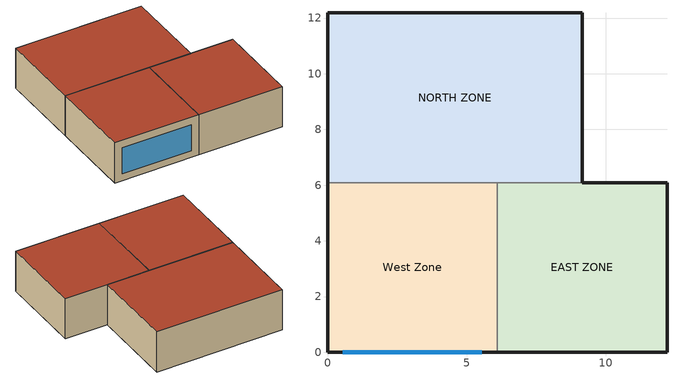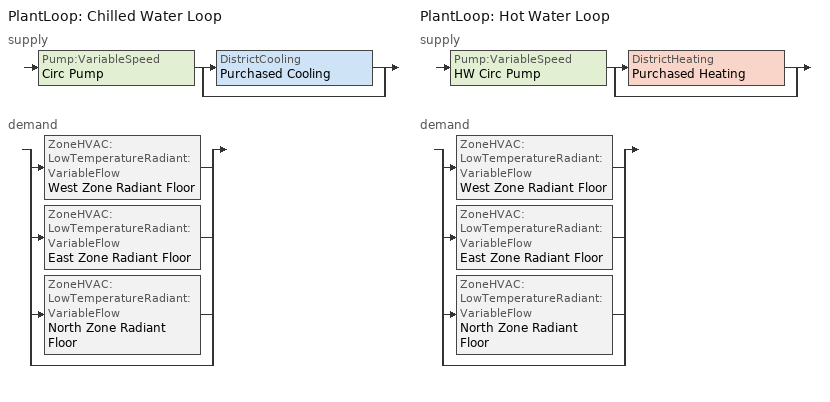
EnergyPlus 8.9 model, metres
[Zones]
West Zone
 floor ground (Slab Floor with Radiant): 0,0 0,6.1 6.1,6.1 6.1,0 z0
 wall outside (EXTWALL80): 0,6.1 0,0 6.1,0 z0:3.05
 wall to NORTH ZONE (PARTITION06): 6.1,6.1 0,6.1 z0:3.05
 wall to EAST ZONE (PARTITION06): 6.1,0 6.1,6.1 z0:3.05
 window (WIN-CON-LIGHT): 0.55,0 5.55,0 z0.5:2.5
 roof outside (ROOF34): 0,6.1 0,0 6.1,0 6.1,6.1 z3.05
EAST ZONE
 floor ground (Slab Floor with Radiant): 6.1,0 6.1,6.1 12.19,6.1 12.19,0 z0
 wall outside (EXTWALL80): 6.1,0 12.19,0 12.19,6.1 9.14,6.1 z0:3.05
 wall to NORTH ZONE (PARTITION06): 9.14,6.1 6.1,6.1 z0:3.05
 roof outside (ROOF34): 6.1,6.1 6.1,0 12.19,0 12.19,6.1 z3.05
NORTH ZONE
 floor ground (Slab Floor with Radiant): 0,6.1 0,12.19 9.14,12.19 9.14,6.1 z0
 wall outside (EXTWALL80): 9.14,6.1 9.14,12.19 0,12.19 0,6.1 z0:3.05
 roof outside (ROOF34): 0,12.19 0,6.1 9.14,6.1 9.14,12.19 z3.05
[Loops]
PlantLoop 'Chilled Water Loop'
 supply: Pump:VariableSpeed 'Circ Pump' > split
  | DistrictCooling 'Purchased Cooling'
  | bypass
 demand: split
  | ZoneHVAC:LowTemperatureRadiant:VariableFlow 'West Zone Radiant Floor'
  | ZoneHVAC:LowTemperatureRadiant:VariableFlow 'East Zone Radiant Floor'
  | ZoneHVAC:LowTemperatureRadiant:VariableFlow 'North Zone Radiant Floor'
  | bypass
PlantLoop 'Hot Water Loop'
 supply: Pump:VariableSpeed 'HW Circ Pump' > split
  | DistrictHeating 'Purchased Heating'
  | bypass
 demand: split
  | ZoneHVAC:LowTemperatureRadiant:VariableFlow 'West Zone Radiant Floor'
  | ZoneHVAC:LowTemperatureRadiant:VariableFlow 'East Zone Radiant Floor'
  | ZoneHVAC:LowTemperatureRadiant:VariableFlow 'North Zone Radiant Floor'
  | bypass
[Building]
NONE: North Axis {deg}=0; Terrain=Suburbs; Loads Convergence Tolerance Value {W}=0.04; Temperature Convergence Tolerance Value {deltaC}=0.4; Solar Distribution=FullInteriorAndExterior; Maximum Number of Warmup Days=25; Minimum Number of Warmup Days=6
[Site:Location]
Chicago: Latitude {deg}=42; Longitude {deg}=-88; Time Zone {hr}=-6; Elevation {m}=186
[SizingPeriod:DesignDay] Day of Month=21; Humidity Condition Type=Wetbulb; Rain Indicator=No; Snow Indicator=No; Daylight Saving Time Indicator=No; Solar Model Indicator=ASHRAEClearSky
Name | Month | Day Type | Maximum Dry-Bulb Temperature {C} | Daily Dry-Bulb Temperature Range {deltaC} | Wetbulb or DewPoint at Maximum Dry-Bulb {C} | Barometric Pressure {Pa} | Wind Speed {m/s} | Wind Direction {deg} | Sky Clearness
Chicago ILLINOIS DRY SUMMER | 7 | SummerDesignDay | 32.77778 | 10.88889 | 10 | 99433.54 | 3.807968 | 213 | 0.98
Chicago ILLINOIS WINTER | 1 | WinterDesignDay | -21.1111 | 0 | -21.1111 | 99782.25 | 11.6 | 326 | 0
[SizingPeriod:WeatherFileDays] Use Weather File Daylight Saving Period=No; Use Weather File Rain and Snow Indicators=No
Name | Begin Month | Begin Day of Month | End Month | End Day of Month | Day of Week for Start Day
Summer including Extreme Summer days | 7 | 18 | 7 | 25 | SummerDesignDay
Winter including Extreme Winter days | 1 | 25 | 2 | 1 | WinterDesignDay
[Site:GroundTemperature:BuildingSurface]
20.03, 20.03, 20.13, 20.3, 20.43, 20.52, 20.62, 20.77, 20.78, 20.55, 20.44, 20.2
[Material] Thermal Absorptance=0.9
Name | Roughness | Thickness {m} | Conductivity {W/m-K} | Density {kg/m3} | Specific Heat {J/kg-K} | Solar Absorptance | Visible Absorptance
A1 - 1 IN STUCCO | Smooth | 0.0253898 | 0.691831 | 1858.142 | 836.8 | 0.92 | 0.92
C4 - 4 IN COMMON BRICK | Rough | 0.101498 | 0.726422 | 1922.216 | 836.8 | 0.76 | 0.76
E1 - 3 / 4 IN PLASTER OR GYP BOARD | Smooth | 0.01905 | 0.726422 | 1601.846 | 836.8 | 0.92 | 0.92
C6 - 8 IN CLAY TILE | Smooth | 0.203302 | 0.570761 | 1121.292 | 836.8 | 0.82 | 0.82
E2 - 1 / 2 IN SLAG OR STONE | Rough | 0.0127102 | 1.435549 | 881.0155 | 1673.6 | 0.55 | 0.55
E3 - 3 / 8 IN FELT AND MEMBRANE | Rough | 0.00954024 | 0.190253 | 1121.292 | 1673.6 | 0.75 | 0.75
B5 - 1 IN DENSE INSULATION | VeryRough | 0.0253898 | 0.0432394 | 91.30524 | 836.8 | 0.5 | 0.5
C12 - 2 IN HW CONCRETE | MediumRough | 0.0509016 | 1.729577 | 2242.585 | 836.8 | 0.65 | 0.65
CONCRETE - DRIED SAND AND GRAVEL 4 IN | MediumRough | 0.1 | 1.29 | 2242.58 | 830 | 0.6 | 0.6
INS - EXPANDED EXT POLYSTYRENE R12 2 IN | Rough | 0.05 | 0.02 | 56.06 | 1210 | 0.5 | 0.5
GYP1 | MediumRough | 0.0127 | 0.7845 | 1842.12 | 988 | 0.5 | 0.5
GYP2 | MediumRough | 0.01905 | 0.7845 | 1842.12 | 988 | 0.5 | 0.5
FINISH FLOORING - TILE 1 / 16 IN | Smooth | 0.0016 | 0.17 | 1922.21 | 1250 | 0.5 | 0.5
[WindowMaterial:Glazing]
WIN-LAY-GLASS-LIGHT: Optical Data Type=SpectralAverage; Thickness {m}=0.003; Solar Transmittance at Normal Incidence=0.9; Front Side Solar Reflectance at Normal Incidence=0.031; Back Side Solar Reflectance at Normal Incidence=0.031; Visible Transmittance at Normal Incidence=0.9; Front Side Visible Reflectance at Normal Incidence=0.05; Back Side Visible Reflectance at Normal Incidence=0.05; Infrared Transmittance at Normal Incidence=0; Front Side Infrared Hemispherical Emissivity=0.84; Back Side Infrared Hemispherical Emissivity=0.84; Conductivity {W/m-K}=0.9
[Construction]
EXTWALL80: A1 - 1 IN STUCCO, C4 - 4 IN COMMON BRICK, E1 - 3 / 4 IN PLASTER OR GYP BOARD
PARTITION06: E1 - 3 / 4 IN PLASTER OR GYP BOARD, C6 - 8 IN CLAY TILE, E1 - 3 / 4 IN PLASTER OR GYP BOARD
ROOF34: E2 - 1 / 2 IN SLAG OR STONE, E3 - 3 / 8 IN FELT AND MEMBRANE, B5 - 1 IN DENSE INSULATION, C12 - 2 IN HW CONCRETE
WIN-CON-LIGHT: WIN-LAY-GLASS-LIGHT
[Construction:InternalSource]
Slab Floor with Radiant: 3, 4, 1, 0.1524, CONCRETE - DRIED SAND AND GRAVEL 4 IN, INS - EXPANDED EXT POLYSTYRENE R12 2 IN, GYP1, GYP2, FINISH FLOORING - TILE 1 / 16 IN
[Zone] Type=1; Multiplier=1; Ceiling Height {m}=autocalculate; Volume {m3}=autocalculate
West Zone; EAST ZONE; NORTH ZONE
[People] Number of People Schedule=Office Occupancy; Number of People Calculation Method=people; Fraction Radiant=0.3; Activity Level Schedule=Activity Sch; Carbon Dioxide Generation Rate {m3/s-W}=3.82E-8; Mean Radiant Temperature Calculation Type=ZoneAveraged; Work Efficiency Schedule=Work Eff Sch; Clothing Insulation Calculation Method=ClothingInsulationSchedule; Clothing Insulation Schedule=Clothing Sch; Air Velocity Schedule=Air Velo Sch; Thermal Comfort Model 1 Type=FANGER
Name | Zone or ZoneList or Space or SpaceList | Number of People
West Zone | West Zone | 3
EAST ZONE | EAST ZONE | 3
NORTH ZONE | NORTH ZONE | 4
[ElectricEquipment] Schedule=Intermittent; Design Level Calculation Method=EquipmentLevel; Fraction Latent=0; Fraction Radiant=0.3; Fraction Lost=0
Name | Zone or ZoneList or Space or SpaceList | Design Level {W}
West Zone ElecEq 1 | West Zone | 928.751
EAST ZONE ElecEq 1 | EAST ZONE | 464.375
NORTH ZONE ElecEq 1 | NORTH ZONE | 464.375
[Lights] Schedule=Office Lighting; Design Level Calculation Method=LightingLevel; Lighting Level {W}=464.375; Return Air Fraction=0; Fraction Radiant=0.2; Fraction Visible=0.2; Fraction Replaceable=0
Name | Zone or ZoneList or Space or SpaceList
EAST ZONE Lights 1 | EAST ZONE
NORTH ZONE Lights 1 | NORTH ZONE
[ZoneInfiltration:DesignFlowRate] Schedule=ON; Design Flow Rate Calculation Method=flow/zone; Constant Term Coefficient=1; Temperature Term Coefficient=0; Velocity Term Coefficient=0; Velocity Squared Term Coefficient=0
Name | Zone or ZoneList or Space or SpaceList | Design Flow Rate {m3/s}
West Zone Infil 1 | West Zone | 0.01
EAST ZONE Infil 1 | EAST ZONE | 0.01
NORTH ZONE Infil 1 | NORTH ZONE | 0.015
[Sizing:Zone] Zone Cooling Design Supply Air Temperature Input Method=SupplyAirTemperature; Zone Cooling Design Supply Air Temperature {C}=16; Zone Heating Design Supply Air Temperature Input Method=SupplyAirTemperature; Zone Heating Design Supply Air Temperature {C}=40; Zone Cooling Design Supply Air Humidity Ratio {kgWater/kgDryAir}=0.009; Zone Heating Design Supply Air Humidity Ratio {kgWater/kgDryAir}=0.004; Zone Heating Sizing Factor=0; Zone Cooling Sizing Factor=0; Cooling Design Air Flow Method=DesignDay; Cooling Design Air Flow Rate {m3/s}=0; Heating Design Air Flow Method=DesignDay; Heating Design Air Flow Rate {m3/s}=0; Account for Dedicated Outdoor Air System=No; Dedicated Outdoor Air System Control Strategy=NeutralSupplyAir; Dedicated Outdoor Air Low Setpoint Temperature for Design {C}=autosize; Dedicated Outdoor Air High Setpoint Temperature for Design {C}=autosize
Name | Design Specification Outdoor Air Object
West Zone | SZ DSOA West Zone
EAST ZONE | SZ DSOA EAST ZONE
NORTH ZONE | SZ DSOA NORTH ZONE
[DesignSpecification:OutdoorAir] Outdoor Air Method=flow/person; Outdoor Air Flow per Person {m3/s-person}=0.00944; Outdoor Air Flow per Zone Floor Area {m3/s-m2}=0; Outdoor Air Flow per Zone {m3/s}=0
SZ DSOA West Zone; SZ DSOA EAST ZONE; SZ DSOA NORTH ZONE
[Sizing:Plant]
Name | Loop Type | Design Loop Exit Temperature {C} | Loop Design Temperature Difference {deltaC}
Hot Water Loop | heating | 60 | 10
Chilled Water Loop | cooling | 5 | 2
[PlantLoop] Fluid Type=Water; Maximum Loop Flow Rate {m3/s}=autosize; Minimum Loop Flow Rate {m3/s}=0; Plant Loop Volume {m3}=autocalculate; Load Distribution Scheme=Optimal
Name | Plant Equipment Operation Scheme | Maximum Loop Temperature {C} | Minimum Loop Temperature {C}
Chilled Water Loop | CW Loop Operation | 98 | 1
Hot Water Loop | Hot Loop Operation | 100 | 10
[SetpointManager:Scheduled] Control Variable=Temperature
Name | Schedule | Setpoint Node or NodeList
Chilled Water Loop Setpoint Manager | CW Loop Temp Schedule | Chilled Water Loop Setpoint Node List
Hot Water Loop Setpoint Manager | HW Loop Temp Schedule | Hot Water Loop Setpoint Node List
[PlantEquipmentOperationSchemes] Control Scheme 1 Schedule=ON
Name | Control Scheme 1
CW Loop Operation | Purchased Cooling Only
Hot Loop Operation | Purchased Only
[PlantEquipmentOperation:CoolingLoad]
Purchased Cooling Only: Load Range 1 Lower Limit {W}=0; Load Range 1 Upper Limit {W}=1000000; Range 1 Equipment List=cooling plant
[PlantEquipmentList]
cooling plant: Purchased Cooling
heating plant: Purchased Heating
[DistrictCooling]
Purchased Cooling: Nominal Capacity {W}=1000000
[Pump:VariableSpeed] Design Maximum Flow Rate {m3/s}=autosize; Design Pump Head {Pa}=179352; Design Power Consumption {W}=autosize; Motor Efficiency=0.9; Fraction of Motor Inefficiencies to Fluid Stream=0; Coefficient 1 of the Part Load Performance Curve=0; Coefficient 2 of the Part Load Performance Curve=1; Coefficient 3 of the Part Load Performance Curve=0; Coefficient 4 of the Part Load Performance Curve=0; Design Minimum Flow Rate {m3/s}=0; Pump Control Type=INTERMITTENT
Circ Pump; HW Circ Pump
[PlantEquipmentOperation:HeatingLoad]
Purchased Only: Load Range 1 Lower Limit {W}=0; Load Range 1 Upper Limit {W}=1000000; Range 1 Equipment List=heating plant
[DistrictHeating]
Purchased Heating: Nominal Capacity {W}=1000000
[ZoneControl:Thermostat] Control Type Schedule=Zone Control Type Sched; Control 1=Heating Setpoint with SB; Control 2=Cooling Setpoint with SB
Name | Zone or ZoneList
Zone 1 Thermostat | West Zone
Zone 2 Thermostat | EAST ZONE
Zone 3 Thermostat | NORTH ZONE
[ThermostatSetpoint:SingleHeating]
Heating Setpoint with SB: Setpoint Temperature Schedule=Heating Setpoints
[ThermostatSetpoint:SingleCooling]
Cooling Setpoint with SB: Setpoint Temperature Schedule=Cooling Setpoints
[Zone equipment]
West Zone: West Zone Radiant Floor
EAST ZONE: East Zone Radiant Floor
NORTH ZONE: North Zone Radiant Floor
[ZoneHVAC:LowTemperatureRadiant:VariableFlow] Availability Schedule=RadiantSysAvailSched; Hydronic Tubing Inside Diameter {m}=0.013; Hydronic Tubing Length {m}=Autosize; Temperature Control Type=MeanAirTemperature; Maximum Hot Water Flow {m3/s}=Autosize; Heating Control Throttling Range {deltaC}=2; Heating Control Temperature Schedule=Radiant Heating Setpoints; Maximum Cold Water Flow {m3/s}=Autosize; Cooling Control Throttling Range {deltaC}=2; Cooling Control Temperature Schedule=Radiant Cooling Setpoints; Condensation Control Type=Off; Condensation Control Dewpoint Offset {C}=1; Number of Circuits=OnePerSurface
Name | Zone | Surface Name or Radiant Surface Group | Heating Design Capacity Method | Heating Design Capacity {W} | Cooling Design Capacity Method | Cooling Design Capacity {W} | Heating Design Capacity Per Floor Area {W/m2} | Cooling Design Capacity Per Floor Area {W/m2} | Fraction of Autosized Heating Design Capacity | Fraction of Autosized Cooling Design Capacity
West Zone Radiant Floor | West Zone | Zn001:Flr001 | HeatingDesignCapacity | Autosize | CoolingDesignCapacity | Autosize
East Zone Radiant Floor | East Zone | Zn002:Flr001 | CapacityPerFloorArea |  | CapacityPerFloorArea |  | 156.944 | 139.919
North Zone Radiant Floor | North Zone | Zn003:Flr001 | FractionOfAutosizedHeatingCapacity |  | FractionOfAutosizedCoolingCapacity |  |  |  | 1 | 1
[Schedule:Compact]
Activity Sch: Through: 12/31, For: Alldays, Until: 24:00, 131.8
Work Eff Sch: Through: 12/31, For: Alldays, Until: 24:00, 0
Clothing Sch; ON; RADIANTSYSAVAILSCHED: Through: 12/31, For: Alldays, Until: 24:00, 1
Air Velo Sch: Through: 12/31, For: Alldays, Until: 24:00, 0.137
Office Occupancy: Through: 12/31, For: Weekdays, Until: 6:00, 0, Until: 7:00, 0.1, Until: 8:00, 0.5, Until: 12:00, 1, Until: 13:00, 0.5, Until: 16:00, 1, Until: 17:00, 0.5, Until: 18:00, 0.1, Until: 24:00, 0, For: Weekends Holidays CustomDay1 CustomDay2, Until: 24:00, 0, For: SummerDesignDay, Until: 24:00, 1, For: WinterDesignDay, Until: 24:00, 0.05
Intermittent: Through: 12/31, For: Weekdays, Until: 8:00, 0, Until: 18:00, 1, Until: 24:00, 0, For: Weekends Holidays CustomDay1 CustomDay2, Until: 24:00, 0, For: SummerDesignDay, Until: 24:00, 1, For: WinterDesignDay, Until: 24:00, 0.15
Office Lighting: Through: 12/31, For: Weekdays, Until: 6:00, 0.05, Until: 7:00, 0.2, Until: 17:00, 1, Until: 18:00, 0.5, Until: 24:00, 0.05, For: Weekends Holidays CustomDay1 CustomDay2, Until: 24:00, 0.05, For: SummerDesignDay, Until: 24:00, 1, For: WinterDesignDay, Until: 24:00, 0.15
CW LOOP TEMP SCHEDULE: Through: 12/31, For: Alldays, Until: 24:00, 5
HW LOOP TEMP SCHEDULE: Through: 12/31, For: Alldays, Until: 24:00, 60
HEATING SETPOINTS: Through: 12/31, For: Weekdays Weekends Holidays CustomDay1 CustomDay2, Until: 7:00, 15, Until: 17:00, 20, Until: 24:00, 15, For: SummerDesignDay, Until: 24:00, 15, For: WinterDesignDay, Until: 24:00, 20
COOLING SETPOINTS: Through: 12/31, For: Weekdays Weekends Holidays CustomDay1 CustomDay2, Until: 7:00, 30, Until: 17:00, 24, Until: 24:00, 30, For: SummerDesignDay, Until: 24:00, 24, For: WinterDesignDay, Until: 24:00, 50
ZONE CONTROL TYPE SCHED: Through: 3/31, For: Alldays, Until: 24:00, 1, Through: 9/30, For: Alldays, Until: 24:00, 2, Through: 12/31, For: Alldays, Until: 24:00, 1
RADIANT HEATING SETPOINTS: Through: 12/31, For: Alldays, Until: 7:00, 12, Until: 17:00, 17, Until: 24:00, 12
RADIANT COOLING SETPOINTS: Through: 12/31, For: Alldays, Until: 24:00, 26
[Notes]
RadLoTempHydrHeatCoolAuto.idf
Basic file description:  1 story building divided into 3 interior conditioned zones. Roof with no plenum.
No ground contact with floor.
Highlights:              Basic test of hydronic radiant heating and cooling systems with autosizing and two different
scalable sizing methods (CapacityPerFloorArea and FractionOfAutosizedHeatingCapacity)
Simulation Location/Run: CHICAGO_IL_USA TMY2-94846, 2 design days, 2 run periods,
Run Control executes the run periods using the weather file
Location:                Chicago, IL
Design Days:             CHICAGO_IL_USA Annual Heating 99% Design Conditions DB, MaxDB= -17.3°C
CHICAGO_IL_USA Annual Cooling 1% Design Conditions, MaxDB=  31.5°C MCWB=  23.0°C
And 2 7 day selections from the weather file.
Run Period (Weather File): Winter 1/14, Summer 7/7, CHICAGO_IL_USA TMY2-94846
Run Control:             Zone and System sizing with weather file run control (no design days run)
Building: Single floor rectangular L-shaped building 40 ft south wall, 40 ft west wall, zone height 10 feet.
There is a single window in West Zone's south wall. The walls are 1 in stucco over 4 in common brick
and gypboard. The roof is a built up roof with 1/2 in stone over 3/8 in felt over 1 in dense insulation
supported by 2 in heavy weight concrete. The window is single pane 3mm clear.
The window to wall ratio is approximately 0.07.
The building is oriented due north.
Floor Area:        130.1 m2 (1403 ft2)
Number of Stories: 1
Zone Description Details:
|       West         |         East           |    window = *
Internal gains description:     ZONE West      - lighting is 0 watts, equip is 928.751 watts, 3 occupants
Internal gains description:     ZONE North     - lighting is 464.375 watts, equip is 464.375 watts, 4 occupants
Internal gains description:     ZONE East      - lighting is 464.375 watts, equip is 464.375 watts, 3 occupants
Interzone Surfaces:             3 interzone surfaces (see diagram)
Internal Mass:                  None
Detached Shading:               None
Daylight:                       None
Natural Ventilation:            None
Compact Schedules:              Yes
Solair Distribution:            FullInteriorAndExterior
HVAC:                           3 zone radiant conditioning system with no air loop.
Thermostat setting at 20 C in winter with 15 C set back temperature, 24 C in summer
with 30 C set back temperature. Since
the radiant environment is different in a radiant system, the air temperatures that
the systems control to are slightly different than this. No outside air.
Heating loop served by purchased hot water.  Cooling loop served by purchase
chilled water.
Zonal Equipment:                LOW TEMP RADIANT SYSTEM:HYDRONIC
Central Air Handling Equipment: No
System Equipment Autosize:      Yes
Purchased Cooling:              No
Purchased Heating:              No
Purchased Chilled Water:        Yes
Purchased Hot Water:            Yes
Coils:                          None
Pumps:                          Pump:VariableSpeed
Boilers:                        None
Chillers:                       None
Towers:                         None
Standard Reports:               All Summary Predefined Reports
Timestep or Hourly Variables:   TimeStep
Time bins Report:               None
HTML Report:                    Predefined All Summary
Environmental Emissions:        None
Utility Tariffs:                None
